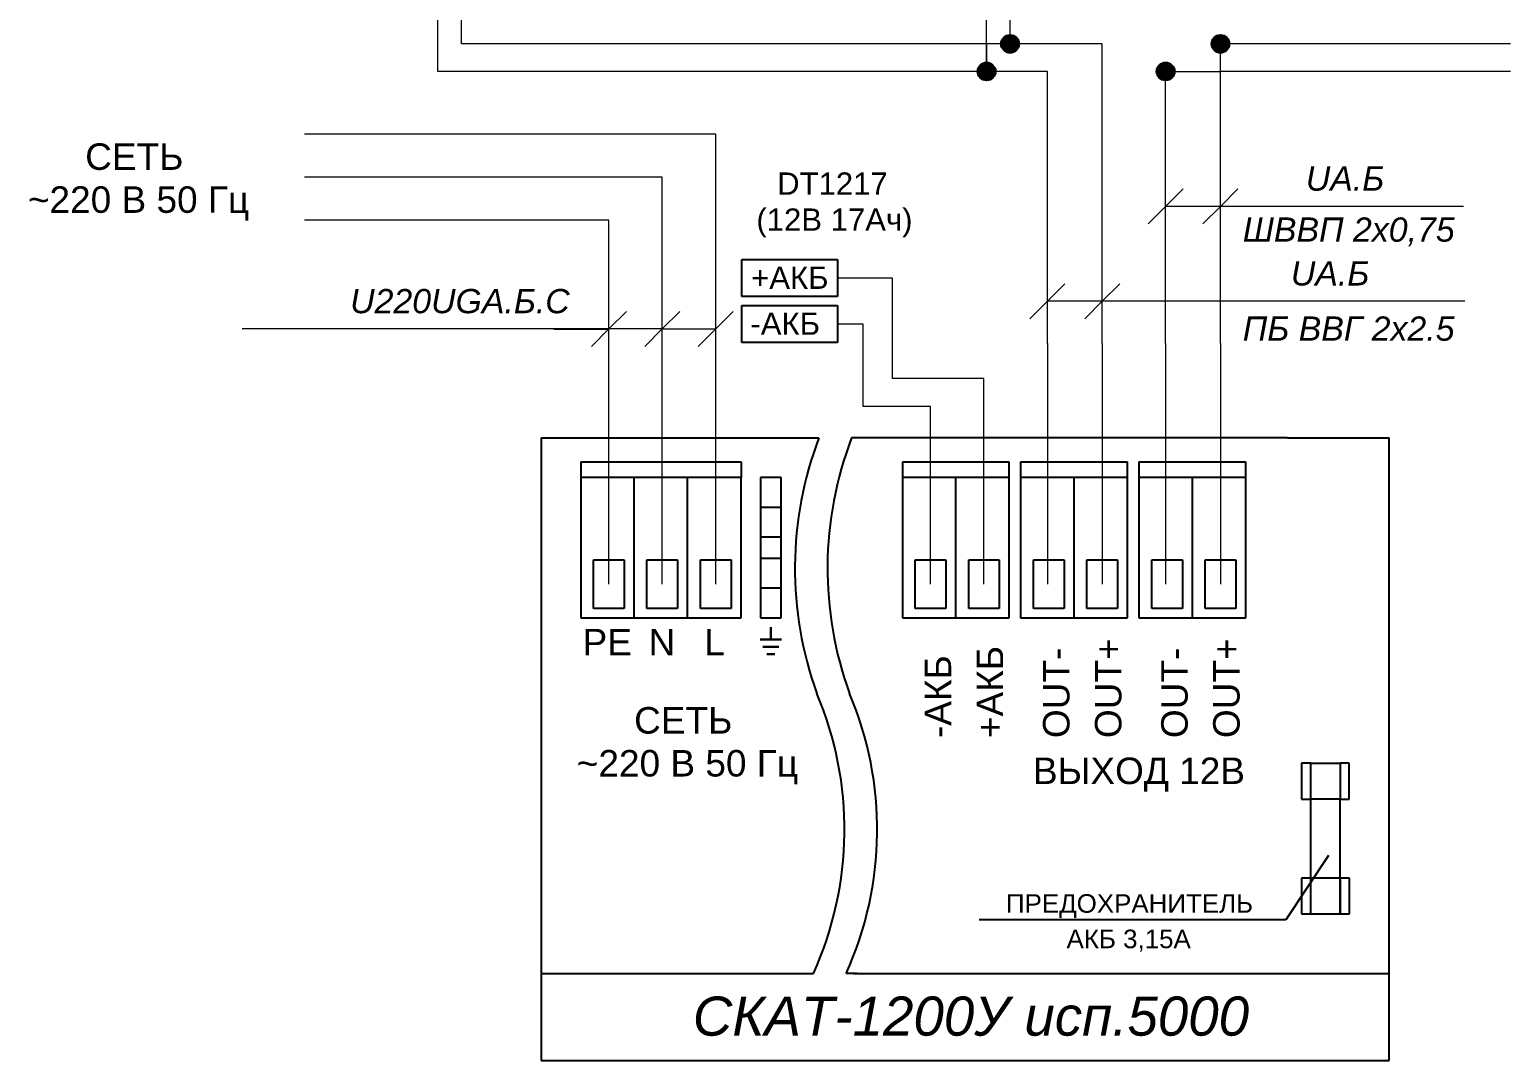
# Model space of a CAD drawing. Header units: millimetres. Extents: x -197802 to 287448, y -91833 to 169529.
# Drawn here: x 133262 to 156164, y 87220 to 103188 of the extents above; entities that cross this region are included whole.
import ezdxf

# ---------------------------------------------------------------- set-up
doc = ezdxf.new("R2010")
doc.units = ezdxf.units.MM
doc.layers.add('СКУД', color=7, linetype='Continuous')
doc.styles.get("Standard").update_dxf_attribs({"font": 'arial.ttf'})

msp = doc.modelspace()

# ---------------------------------------------------------------- hatches: boundary and pattern name
at = {"layer": 'СКУД', "lineweight": 18, "true_color": 0x000000}
h = msp.add_hatch(dxfattribs=at)
h.set_pattern_fill('ANGLE', color=18, scale=1.28)
h.set_pattern_definition([(0, (134921.664, 160681.73), (0, 8.9408), [6.5024, -2.4384]), (90, (134921.664, 160681.73), (-8.9408, 5e-16), [6.5024, -2.4384])])
h.paths.add_polyline_path([(148597, 102966), (148457, 102966), (148318, 102966, 0.999967)])
h.paths.add_polyline_path([(148457, 103105, 0.414214), (148318, 102966), (148457, 102966)])
h.paths.add_polyline_path([(148457, 103105), (148457, 102966), (148597, 102966, 0.414233)])
h = msp.add_hatch(dxfattribs=at)
h.set_pattern_fill('ANGLE', color=18, scale=1.28)
h.set_pattern_definition([(0, (138181.133, 160681.73), (0, 8.9408), [6.5024, -2.4384]), (90, (138181.133, 160681.73), (-8.9408, 5e-16), [6.5024, -2.4384])])
h.paths.add_polyline_path([(151856, 102966), (151717, 102966), (151577, 102966, 0.999967)])
h.paths.add_polyline_path([(151717, 103105, 0.414214), (151577, 102966), (151717, 102966)])
h.paths.add_polyline_path([(151717, 103105), (151717, 102966), (151856, 102966, 0.414233)])
h = msp.add_hatch(dxfattribs=at)
h.set_pattern_fill('ANGLE', color=18, scale=1.28)
h.set_pattern_definition([(0, (134556.366, 160256.528), (0, 8.9408), [6.5024, -2.4384]), (90, (134556.366, 160256.528), (-8.9408, 5e-16), [6.5024, -2.4384])])
h.paths.add_polyline_path([(148231, 102540), (148092, 102540), (147952, 102540, 0.999967)])
h.paths.add_polyline_path([(148092, 102680, 0.414214), (147952, 102540), (148092, 102540)])
h.paths.add_polyline_path([(148092, 102680), (148092, 102540), (148231, 102540, 0.414233)])
h = msp.add_hatch(dxfattribs=at)
h.set_pattern_fill('ANGLE', color=18, scale=1.28)
h.set_pattern_definition([(0, (137331.095, 160256.528), (0, 8.9408), [6.5024, -2.4384]), (90, (137331.095, 160256.528), (-8.9408, 5e-16), [6.5024, -2.4384])])
h.paths.add_polyline_path([(151006, 102540), (150867, 102540), (150727, 102540, 0.999967)])
h.paths.add_polyline_path([(150867, 102680, 0.414214), (150727, 102540), (150867, 102540)])
h.paths.add_polyline_path([(150867, 102680), (150867, 102540), (151006, 102540, 0.414233)])

# ---------------------------------------------------------------- linework, layer by layer
at = {"layer": 'СКУД', "color": 5, "lineweight": 18}
for p, q in [((139587, 103025), (139587, 103868)), ((148092, 102540), (148092, 103448)), ((139587, 102540), (139587, 103025)), ((140318, 102540), (139587, 102540)), ((145436, 102540), (140318, 102540)), ((148092, 102540), (145436, 102540))]:
    msp.add_line(p, q, dxfattribs=at)
at = {"layer": 'СКУД', "color": 7, "lineweight": 18}
for p, q in [((139953, 102966), (139953, 103450)), ((148457, 102966), (148457, 103448)), ((140683, 102966), (139953, 102966)), ((148318, 102966), (140683, 102966)), ((148092, 102963), (148092, 102540))]:
    msp.add_line(p, q, dxfattribs=at)
at = {"layer": 'СКУД', "color": 1, "lineweight": 18}
for p, q in [((149884, 102966), (148457, 102966)), ((149884, 102540), (149884, 102966)), ((156209, 102966), (151717, 102966)), ((151717, 102540), (151717, 102966)), ((149884, 98325), (149884, 102540)), ((151717, 98325), (151717, 102540)), ((146634, 99339), (145781, 99339)), ((146634, 99277), (146634, 99339)), ((146634, 97781), (146634, 99339)), ((149884, 98325), (149884, 96090)), ((151717, 98325), (151717, 96090)), ((148052, 97781), (146634, 97781)), ((148052, 97195), (148052, 97781)), ((148052, 94597), (148052, 97195)), ((149884, 96090), (149884, 94597)), ((151717, 96090), (151717, 94597))]:
    msp.add_line(p, q, dxfattribs=at)
at = {"layer": 'СКУД', "color": 241, "lineweight": 18, "true_color": 0xf7abae}
for p, q in [((149034, 102540), (148092, 102540)), ((149034, 98325), (149034, 102540)), ((150867, 98325), (150867, 102540)), ((150867, 102540), (151717, 102540)), ((156209, 102540), (151717, 102540)), ((150867, 98325), (150867, 96090)), ((150867, 96090), (150867, 94597))]:
    msp.add_line(p, q, dxfattribs=at)
at = {"layer": 'СКУД', "color": 14, "lineweight": 18}
for p, q in [((143067, 101569), (137523, 101569)), ((143895, 101569), (143067, 101569)), ((143895, 100280), (143895, 101569)), ((143067, 100902), (137523, 100902)), ((143067, 100223), (143067, 100902)), ((142240, 100235), (137523, 100235)), ((142240, 99266), (142240, 100235)), ((143067, 99109), (143067, 100223)), ((143895, 99312), (143895, 100280)), ((143067, 98644), (143067, 99934)), ((142240, 97977), (142240, 99266)), ((143895, 98644), (143895, 99312)), ((143067, 98760), (143067, 98840)), ((143067, 98173), (143067, 98760)), ((143067, 96863), (143067, 98644)), ((143895, 94597), (143895, 98644)), ((142240, 96863), (142240, 97977)), ((143067, 94597), (143067, 97932)), ((142240, 94597), (142240, 97599))]:
    msp.add_line(p, q, dxfattribs=at)
at = {"layer": 'СКУД', "color": 18, "lineweight": 18, "true_color": 0x000000}
for p, q in [((151138, 100720), (150867, 100449)), ((151988, 100720), (151717, 100449)), ((150867, 100449), (150595, 100177)), ((151717, 100449), (150867, 100449)), ((151717, 100449), (151445, 100177)), ((155482, 100449), (151717, 100449)), ((149306, 99252), (149034, 98980)), ((150156, 99252), (149884, 98980)), ((149034, 98980), (148763, 98709)), ((149884, 98980), (149034, 98980)), ((149884, 98980), (149613, 98709)), ((154710, 98980), (149884, 98980)), ((151717, 98980), (150867, 98980)), ((155505, 98980), (151717, 98980)), ((142511, 98823), (142240, 98551)), ((143339, 98823), (143067, 98551)), ((144167, 98823), (143895, 98551)), ((141385, 98551), (136559, 98551)), ((142240, 98551), (141968, 98280)), ((143067, 98551), (142240, 98551)), ((143067, 98551), (142796, 98280)), ((143067, 98551), (143895, 98551)), ((143895, 98551), (143624, 98280)), ((146181, 97349), (146181, 98627)), ((147224, 97349), (146181, 97349)), ((147224, 97044), (147224, 97349))]:
    msp.add_line(p, q, dxfattribs=at)
at = {"layer": 'СКУД', "color": 7}
for p, q in [((144298, 99277), (144298, 99625)), ((144298, 99625), (145781, 99625)), ((145781, 99625), (145781, 99052)), ((144298, 99052), (144298, 99277)), ((145781, 99052), (144298, 99052)), ((144298, 98565), (144298, 98913)), ((144298, 98913), (145781, 98913)), ((145781, 98913), (145781, 98340)), ((144298, 98340), (144298, 98565)), ((145781, 98340), (144298, 98340)), ((141190, 96863), (145495, 96863)), ((141190, 96863), (141190, 88569)), ((152754, 96863), (146001, 96863)), ((154330, 88569), (154330, 96863)), ((141803, 96494), (141803, 94078)), ((141803, 96494), (143459, 96494)), ((143459, 96494), (144287, 96494)), ((144287, 96494), (144287, 96251)), ((146788, 96494), (146788, 94078)), ((146788, 96494), (148444, 96494)), ((148444, 96251), (148444, 96494)), ((148620, 96494), (148620, 94078)), ((148620, 96494), (150276, 96494)), ((150276, 96251), (150276, 96494)), ((150453, 96494), (150453, 94078)), ((150453, 96494), (152109, 96494)), ((152109, 96251), (152109, 96494)), ((142631, 96251), (141803, 96251)), ((142631, 94078), (142631, 96251)), ((143459, 96251), (142631, 96251)), ((143459, 94078), (143459, 96251)), ((143459, 94078), (143459, 96251)), ((144287, 96251), (143459, 96251)), ((147616, 96251), (146788, 96251)), ((147616, 94078), (147616, 96251)), ((148444, 96251), (147616, 96251)), ((148444, 94078), (148444, 96251)), ((149448, 96251), (148620, 96251)), ((149448, 94078), (149448, 96251)), ((150276, 96251), (149448, 96251)), ((150276, 94078), (150276, 96251)), ((151281, 96251), (150453, 96251)), ((151281, 94078), (151281, 96251)), ((152109, 96251), (151281, 96251)), ((152109, 94078), (152109, 96251)), ((142002, 94972), (142477, 94972)), ((142002, 94222), (142002, 94972)), ((142477, 94972), (142477, 94222)), ((142830, 94972), (143305, 94972)), ((142830, 94222), (142830, 94972)), ((143305, 94972), (143305, 94222)), ((143658, 94972), (144133, 94972)), ((143658, 94222), (143658, 94972)), ((144133, 94972), (144133, 94222)), ((146987, 94972), (147461, 94972)), ((146987, 94222), (146987, 94972)), ((147461, 94972), (147461, 94222)), ((147815, 94972), (148289, 94972)), ((147815, 94222), (147815, 94972)), ((148289, 94972), (148289, 94222)), ((148819, 94972), (149294, 94972)), ((148819, 94222), (148819, 94972)), ((149294, 94972), (149294, 94222)), ((149647, 94972), (150122, 94972)), ((149647, 94222), (149647, 94972)), ((150122, 94972), (150122, 94222)), ((150651, 94972), (151126, 94972)), ((150651, 94222), (150651, 94972)), ((151126, 94972), (151126, 94222)), ((151479, 94972), (151954, 94972)), ((151479, 94222), (151479, 94972)), ((151954, 94972), (151954, 94222)), ((142477, 94222), (142002, 94222)), ((143305, 94222), (142830, 94222)), ((144133, 94222), (143658, 94222)), ((147461, 94222), (146987, 94222)), ((148289, 94222), (147815, 94222)), ((149294, 94222), (148819, 94222)), ((150122, 94222), (149647, 94222)), ((151126, 94222), (150651, 94222)), ((151954, 94222), (151479, 94222)), ((141803, 94078), (142631, 94078)), ((142631, 94078), (143106, 94078)), ((143106, 94078), (143459, 94078)), ((143459, 94078), (143934, 94078)), ((143934, 94078), (144287, 94078)), ((146788, 94078), (147616, 94078)), ((147616, 94078), (148091, 94078)), ((148091, 94078), (148444, 94078)), ((148620, 94078), (149448, 94078)), ((149448, 94078), (149923, 94078)), ((149923, 94078), (150276, 94078)), ((150453, 94078), (151281, 94078)), ((151281, 94078), (151755, 94078)), ((151755, 94078), (152109, 94078)), ((153116, 91823), (152972, 91823)), ((152972, 91823), (152972, 91268)), ((153116, 90046), (153116, 91823)), ((153116, 91823), (153572, 91823)), ((153572, 91823), (153572, 91268)), ((153709, 91823), (153572, 91823)), ((153709, 91268), (153709, 91823)), ((152972, 91268), (153116, 91268)), ((153572, 91268), (153116, 91268)), ((153572, 90046), (153572, 91268)), ((153572, 91268), (153709, 91268)), ((153390, 90393), (152730, 89398)), ((152972, 90046), (152972, 89491)), ((153116, 90046), (152972, 90046)), ((153116, 89491), (153116, 90046)), ((153572, 90046), (153116, 90046)), ((153572, 89491), (153572, 90046)), ((153572, 90046), (153572, 89491)), ((153716, 90046), (153572, 90046)), ((153716, 89491), (153716, 90046)), ((152730, 89398), (147976, 89398)), ((152972, 89491), (153116, 89491)), ((153116, 89491), (153572, 89491)), ((153572, 89491), (153716, 89491)), ((141190, 88569), (145411, 88569)), ((141190, 88569), (141190, 87220)), ((146083, 88569), (145917, 88569)), ((146030, 88569), (152754, 88569)), ((154330, 87220), (154330, 88569)), ((141190, 87220), (152754, 87220))]:
    msp.add_line(p, q, dxfattribs=at)
at = {"layer": 'СКУД', "color": 18, "true_color": 0x000000}
msp.add_line((141385, 98551), (142240, 98551), dxfattribs=at)
at = {"layer": 'СКУД', "color": 250, "lineweight": 18}
for p, q in [((146181, 98627), (145781, 98627)), ((146181, 98284), (146181, 98627)), ((147224, 94597), (147224, 97044))]:
    msp.add_line(p, q, dxfattribs=at)
at = {"layer": 'СКУД', "color": 254, "lineweight": 18, "true_color": 0xddb3d4}
for p, q in [((149034, 98325), (149034, 96090)), ((149034, 96090), (149034, 94597))]:
    msp.add_line(p, q, dxfattribs=at)
at = {"layer": 'СКУД'}
for p, q in [((152754, 96863), (154330, 96863)), ((144287, 94078), (144287, 96251)), ((144588, 96251), (144588, 94078)), ((144910, 96251), (144588, 96251)), ((144588, 96251), (144588, 95791)), ((144910, 94078), (144910, 96251)), ((144588, 95791), (144910, 95791)), ((144588, 95330), (144910, 95330)), ((144588, 95000), (144910, 95000)), ((144588, 94539), (144910, 94539)), ((144588, 94078), (144910, 94078)), ((152754, 88569), (154330, 88569)), ((152754, 87220), (154330, 87220))]:
    msp.add_line(p, q, dxfattribs=at)
at = {"layer": 'СКУД', "lineweight": 30}
for p, q in [((144749, 93931), (144749, 93742)), ((144749, 93742), (144583, 93742)), ((144915, 93742), (144749, 93742)), ((144623, 93628), (144872, 93628)), ((144685, 93514), (144810, 93514))]:
    msp.add_line(p, q, dxfattribs=at)
at = {"layer": 'СКУД', "color": 18, "true_color": 0x000000}
for centre in [(148457, 102966), (151717, 102966), (148092, 102540), (150867, 102540)]:
    msp.add_circle(centre, 139, dxfattribs=at)
at = {"layer": 'СКУД', "color": 7, "lineweight": 18}
for centre in [(148457, 102966), (151717, 102966), (148092, 102540), (150867, 102540)]:
    msp.add_circle(centre, 47.4, dxfattribs=at)
at = {"layer": 'СКУД', "color": 7}
for centre, radius, start, end in [((150777, 94840), 5656, 159.0415, 199.9997), ((151283, 94840), 5656, 159.0415, 199.9997), ((140495, 90796), 5396, 335.6254, 23.0193), ((141002, 90796), 5396, 335.6254, 23.0193)]:
    msp.add_arc(centre, radius, start, end, dxfattribs=at)

# ---------------------------------------------------------------- texts
for s, height, p in [('СЕТЬ', 410.5, (134124, 101015)), ('DT1217 ', 344.8, (144847, 100630)), ('~220 В 50 Гц', 410.47, (133236, 100349)), ('(12В 17Ач)', 344.8, (144525, 100072)), ('+АКБ', 344.8, (144444, 99172)), ('-АКБ', 344.8, (144433, 98460)), ('PE', 410.5, (141831, 93494)), ('N', 410, (142854, 93494)), ('L', 410, (143718, 93494)), ('СЕТЬ', 410.5, (142630, 92283)), ('~220 В 50 Гц', 410.47, (141742, 91618)), ('ВЫХОД 12В', 410.5, (148811, 91501)), ('ПРЕДОХРАНИТЕЛЬ', 287.33, (148393, 89508)), ('АКБ 3,15А', 287.3, (149332, 88959))]:
    msp.add_text(s, height=height, dxfattribs=at).set_placement(p)
for s, p in [('OUT+', (150182, 92213)), ('OUT+', (152014, 92213)), ('-АКБ', (147544, 92213)), ('+АКБ', (148349, 92213)), ('OUT-', (149377, 92213)), ('OUT-', (151209, 92213))]:
    msp.add_text(s, height=410.5, rotation=90, dxfattribs=at).set_placement(p)
at = {"layer": 'СКУД', "color": 7, "attachment_point": 7}
for s, insert, char_height in [('{\\fArial|b0|i1|c204|p34;UА.Б}', (153039, 100687), 375.54), ('{\\fArial|b0|i1|c204|p34;ШВВП 2х0,75}', (152062, 99832), 375.54), ('{\\fArial|b0|i1|c204|p34;UА.Б}', (152808, 99218), 375.54), ('{\\fArial|b0|i1|c204|p34;U220UGА.Б.С}', (138230, 98789), 375.54), ('{\\fArial|b0|i1|c204|p34;ПБ ВВГ 2х2.5}', (152062, 98363), 375.54), ('{\\fArial|b0|i1|c204|p34;СКАТ-1200У исп.5000}', (143540, 87595), 606.65)]:
    msp.add_mtext(s, dxfattribs=dict(at, insert=insert, char_height=char_height))

doc.saveas('drawing.dxf')
